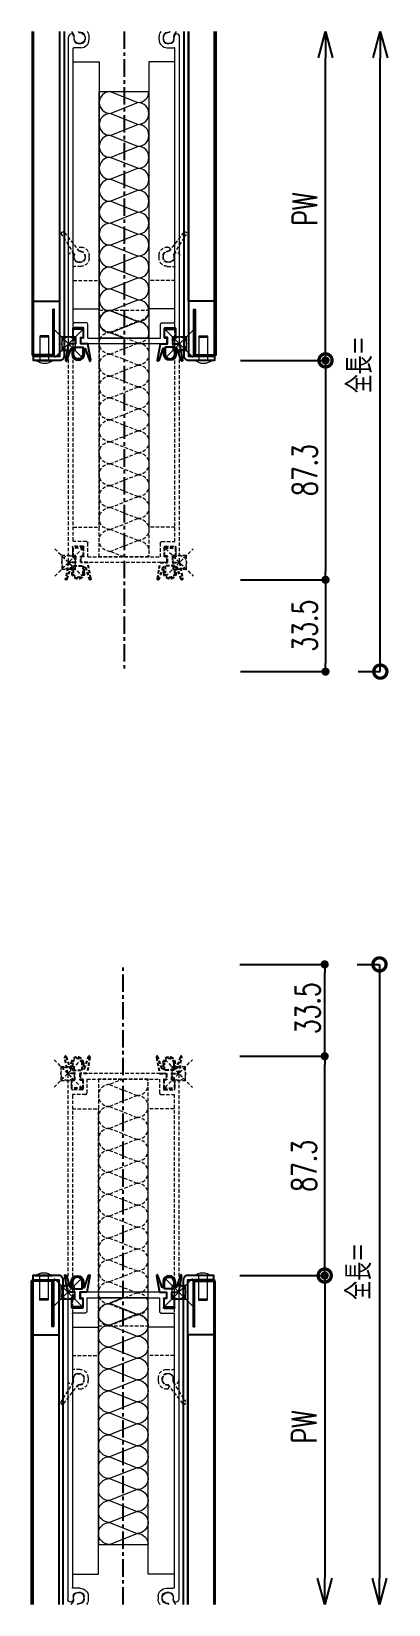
# Model space of a CAD drawing. Extents: x -275225 to 47266, y -41063 to 95295.
# Drawn here: x -222330 to -222200, y -18434 to -17860 of the extents above; entities that cross this region are included whole.
import ezdxf

# ---------------------------------------------------------------- set-up
doc = ezdxf.new("R2010")
doc.units = 0
doc.header["$LTSCALE"] = 0.2
doc.header["$PDMODE"] = 99
doc.header["$PDSIZE"] = 5
doc.linetypes.add('CENTER', pattern=[50.8, 31.75, -6.35, 6.35, -6.35])
doc.linetypes.add('HIDDEN', pattern=[9.525, 6.35, -3.175])
for name, color, linetype in [('_基準', 1, 'CENTER'), ('_製品', 4, 'Continuous'), ('_製品寸法', 9, 'Continuous')]:
    doc.layers.add(name, color=color, linetype=linetype)
doc.styles.add('OKAMURA', font='SIMPLEX.shx', dxfattribs={"width": 0.7, "bigfont": 'BIGFONT.shx'})
doc.dimstyles.new('OKAMURA-003', dxfattribs={"dimscale": 3, "dimtxt": 3, "dimasz": 1, "dimexe": 0, "dimexo": 3, "dimgap": 1, "dimtad": 1, "dimdec": 3, "dimdsep": 46, "dimtxsty": 'OKAMURA', "dimblk1": 'DOT', "dimblk2": 'DOT', "dimsah": 1, "dimcen": 0, "dimclrd": 9, "dimclre": 9, "dimclrt": 3, "dimadec": 0, "dimazin": 0, "dimtfac": 1, "dimtdec": 3, "dimtix": 1, "dimtmove": 2, "dimatfit": 3, "dimldrblk": 'NONE', "dimfxl": 0, "dimtolj": 1, "dimarcsym": 0})

# ---------------------------------------------------------------- blocks, each defined once
blk = doc.blocks.new('_DotSmall')
at = {"color": 0, "linetype": 'ByBlock', "const_width": 0.5}
blk.add_lwpolyline([(-0.0625, 0, 1), (0.0625, 0, 1)], format="xyb", close=True, dxfattribs=at)
blk = doc.blocks.new('_Open30')
at = {"color": 0, "linetype": 'ByBlock', "lineweight": -2}
for p, q in [((-1, 0.268), (0, 0)), ((0, 0), (-1, -0.268)), ((0, 0), (-1, 0))]:
    blk.add_line(p, q, dxfattribs=at)
blk = doc.blocks.new('*D548')
at = {"layer": '_製品寸法', "color": 9, "lineweight": -2, "transparency": 16777216}
for p, q in [((73.5, 113.5), (73.5, 223.9)), ((42.5, 113.5), (73.5, 113.5))]:
    blk.add_line(p, q, dxfattribs=at)
at = {"layer": 'Defpoints', "color": 0, "transparency": 16777216}
for p in [(33.5, 233.5), (73.5, 233.5), (33.5, 113.5)]:
    blk.add_point(p, dxfattribs=at)
at = {"layer": '_製品寸法', "color": 9, "lineweight": -2, "transparency": 16777216, "xscale": 9.600000000000001, "yscale": 9.600000000000001, "zscale": 9.600000000000001}
for name, p, rotation in [('_Open30', (73.5, 233.5), 90), ('_DotSmall', (73.5, 113.5), 270)]:
    blk.add_blockref(name, p, dxfattribs=dict(at, rotation=rotation))
at = {"layer": '_製品寸法', "color": 3, "transparency": 16777216, "insert": (66, 168.7), "char_height": 9, "attachment_point": 5, "rotation": 90, "style": 'OKAMURA'}
blk.add_mtext('\\A1;PW', dxfattribs=at)
blk = doc.blocks.new('_None')
blk = doc.blocks.new('_DOT')
at = {"color": 0, "linetype": 'ByBlock'}
blk.add_line((-0.5, 0), (-1, 0), dxfattribs=at)
at = {"color": 0, "linetype": 'ByBlock', "const_width": 0.5}
blk.add_lwpolyline([(-0.25, 0, 1), (0.25, 0, 1)], format="xyb", close=True, dxfattribs=at)
blk = doc.blocks.new('*D549')
at = {"layer": '_製品寸法', "color": 9, "lineweight": -2, "transparency": 16777216}
for p, q in [((42.5, 113.5), (73.5, 113.5)), ((73.5, 110.5), (73.5, 36.5)), ((42.5, 33.5), (73.5, 33.5))]:
    blk.add_line(p, q, dxfattribs=at)
at = {"layer": 'Defpoints', "color": 0, "transparency": 16777216}
for p in [(33.5, 113.5), (33.5, 33.5), (73.5, 33.5)]:
    blk.add_point(p, dxfattribs=at)
at = {"layer": '_製品寸法', "color": 9, "lineweight": -2, "transparency": 16777216, "xscale": 3, "yscale": 3, "zscale": 3}
for p, rotation in [((73.5, 113.5), 90), ((73.5, 33.5), 270)]:
    blk.add_blockref('_DOT', p, dxfattribs=dict(at, rotation=rotation))
at = {"layer": '_製品寸法', "color": 3, "transparency": 16777216, "insert": (66, 73.5), "char_height": 9, "attachment_point": 5, "rotation": 90, "style": 'OKAMURA'}
blk.add_mtext('\\A1;87.3', dxfattribs=at)
blk = doc.blocks.new('*D550')
at = {"layer": '_製品寸法', "color": 9, "lineweight": -2, "transparency": 16777216}
for p, q in [((42.5, 33.5), (73.5, 33.5)), ((73.5, 30.5), (73.5, 3)), ((42.5, 0), (73.5, 0))]:
    blk.add_line(p, q, dxfattribs=at)
at = {"layer": 'Defpoints', "color": 0, "transparency": 16777216}
for p in [(33.5, 33.5), (33.5, 0), (73.5, 0)]:
    blk.add_point(p, dxfattribs=at)
at = {"layer": '_製品寸法', "color": 9, "lineweight": -2, "transparency": 16777216, "xscale": 3, "yscale": 3, "zscale": 3}
for p, rotation in [((73.5, 33.5), 90), ((73.5, 0), 270)]:
    blk.add_blockref('_DOT', p, dxfattribs=dict(at, rotation=rotation))
at = {"layer": '_製品寸法', "color": 3, "transparency": 16777216, "insert": (66, 16.75), "char_height": 9, "attachment_point": 5, "rotation": 90, "style": 'OKAMURA'}
blk.add_mtext('\\A1;33.5', dxfattribs=at)
blk = doc.blocks.new('P16FILLETHEISYO')
at = {"layer": '_製品', "color": 0, "linetype": 'ByBlock', "lineweight": 15}
for p, q in [((120.31, 43.07), (8.61, 43.07)), ((9.61, 41.07), (8.61, 41.07)), ((12.61, 38.57), (12.61, 41.07)), ((112.71, 41.37), (12.91, 41.37)), ((17.81, 41.37), (17.81, 31.87)), ((107.81, 41.37), (107.81, 31.87)), ((113.01, 36.57), (113.01, 41.07)), ((114.71, 37.77), (114.71, 41.37)), ((115.01, 41.67), (118.31, 41.67)), ((116.01, 41.67), (118.41, 41.67)), ((118.61, 41.47), (118.61, 40.87)), ((118.81, 40.67), (120.31, 40.67)), ((120.61, 40.97), (120.61, 42.77)), ((5.61, 38.82), (5.61, 38.57)), ((7.11, 38.57), (7.11, 38.82)), ((8.61, 37.07), (9.61, 37.07)), ((9.61, 35.57), (8.61, 35.57)), ((11.11, 39.57), (11.11, 38.57)), ((11.11, 39.57), (11.11, 38.57)), ((118.61, 36.07), (113.51, 36.07)), ((118.31, 37.47), (115.01, 37.47)), ((118.41, 37.47), (116.01, 37.47)), ((118.61, 37.67), (118.61, 38.27)), ((118.61, 36.07), (118.61, 9.57)), ((120.31, 38.47), (118.81, 38.47)), ((120.61, 7.47), (120.61, 38.17)), ((17.81, 31.87), (107.81, 31.87)), ((17.81, 13.77), (107.81, 13.77)), ((17.81, 4.27), (17.81, 13.77)), ((107.81, 4.27), (107.81, 13.77)), ((5.61, 6.82), (5.61, 7.07)), ((7.11, 7.07), (7.11, 6.82)), ((9.61, 10.07), (8.61, 10.07)), ((8.61, 8.57), (9.61, 8.57)), ((11.11, 6.07), (11.11, 7.07)), ((11.11, 6.07), (11.11, 7.07)), ((12.61, 7.07), (12.61, 4.57)), ((113.01, 9.07), (113.01, 4.27)), ((118.61, 9.57), (113.51, 9.57)), ((114.71, 7.87), (114.71, 4.27)), ((118.31, 8.17), (115.01, 8.17)), ((118.41, 8.17), (116.01, 8.17)), ((118.61, 7.97), (118.61, 7.37)), ((120.31, 7.17), (118.81, 7.17)), ((9.61, 4.57), (8.61, 4.57)), ((120.31, 2.57), (8.61, 2.57)), ((113.01, 4.27), (12.91, 4.27)), ((115.01, 3.97), (118.31, 3.97)), ((116.01, 3.97), (118.41, 3.97)), ((118.61, 4.17), (118.61, 4.77)), ((118.81, 4.97), (120.31, 4.97)), ((120.61, 4.67), (120.61, 2.87))]:
    blk.add_line(p, q, dxfattribs=at)
at = {"layer": '_製品', "color": 6, "linetype": 'ByBlock', "lineweight": 15}
for p, q in [((28.61, 27.87), (32.61, 17.77)), ((36.61, 27.87), (32.61, 17.77)), ((40.61, 17.77), (36.61, 27.87)), ((44.61, 27.87), (40.61, 17.77)), ((48.61, 17.77), (44.61, 27.87)), ((52.61, 27.87), (48.61, 17.77)), ((56.61, 17.77), (52.61, 27.87)), ((60.61, 27.87), (56.61, 17.77)), ((64.61, 17.77), (60.61, 27.87)), ((68.61, 27.87), (64.61, 17.77)), ((72.61, 17.77), (68.61, 27.87)), ((76.61, 27.87), (72.61, 17.77)), ((80.61, 17.77), (76.61, 27.87)), ((84.61, 27.87), (80.61, 17.77)), ((88.61, 17.77), (84.61, 27.87)), ((92.61, 27.87), (88.61, 17.77)), ((96.61, 17.77), (92.61, 27.87)), ((100.61, 27.87), (96.61, 17.77)), ((104.61, 17.77), (100.61, 27.87)), ((108.61, 27.87), (104.61, 17.77)), ((112.61, 17.77), (108.61, 27.87)), ((116.61, 27.87), (112.61, 17.77)), ((118.61, 22.82), (116.61, 27.87))]:
    blk.add_line(p, q, dxfattribs=at)
at = {"layer": '_製品', "color": 0, "linetype": 'ByBlock', "lineweight": 15}
for points in [[(8.48, 40.98, -0.228898), (8.05, 41.03), (0.94, 45.53, 1), (0.25, 44.55), (6.91, 39.41, -0.228782), (7.11, 39.02, 3.021129)], [(8.48, 4.66, 0.228898), (8.05, 4.6), (0.94, 0.1, -1), (0.25, 1.08), (6.91, 6.23, 0.228782), (7.11, 6.61, -3.021129)]]:
    blk.add_lwpolyline(points, format="xyb", close=True, dxfattribs=at)
at = {"layer": '_製品', "color": 0, "linetype": 'ByBlock'}
for points in [[(120.61, 36.07), (120.61, 38.62), (118.31, 38.62), (118.31, 37.57), (115.31, 37.57), (115.31, 41.57), (118.31, 41.57), (118.31, 40.52), (120.61, 40.52), (120.61, 43.07), (126.56, 44.16, -1.028191), (126.75, 43.66), (122.3, 42.15), (122.3, 41.82), (124.35, 41.82, -1), (124.35, 37.32), (122.3, 37.32), (122.3, 36.99), (126.75, 35.49, -1.028191), (126.56, 34.98), (120.61, 36.07)], [(120.61, 9.56), (120.61, 7.01), (118.31, 7.01), (118.31, 8.06), (115.31, 8.06), (115.31, 4.06), (118.31, 4.06), (118.31, 5.11), (120.61, 5.11), (120.61, 2.56), (126.56, 1.47, 1.028191), (126.75, 1.98), (122.3, 3.48), (122.3, 3.81), (124.35, 3.81, 1), (124.35, 8.31), (122.3, 8.31), (122.3, 8.64), (126.75, 10.15, 1.028191), (126.56, 10.65), (120.61, 9.56)]]:
    blk.add_lwpolyline(points, format="xyb", dxfattribs=at)
for points in [[(124.35, 41.32), (121.8, 41.32), (121.8, 37.82), (124.35, 37.82, 1)], [(124.35, 4.31), (121.8, 4.31), (121.8, 7.81), (124.35, 7.81, -1)]]:
    blk.add_lwpolyline(points, format="xyb", close=True, dxfattribs=at)
at = {"layer": '_製品', "color": 6, "linetype": 'ByBlock', "lineweight": 15}
blk.add_lwpolyline([(28.61, 31.87), (28.61, 13.77), (118.61, 13.77), (118.61, 31.87)], close=True, dxfattribs=at)
at = {"layer": '_製品', "color": 0, "linetype": 'ByBlock', "lineweight": 15}
for centre, radius, start, end in [((8.61, 42.07), 1, 90, 270), ((9.61, 39.57), 1.5, 0, 90), ((12.91, 41.07), 0.3, 89.99999, 180), ((112.71, 41.07), 0.3, 359.99992, 89.99999), ((115.01, 41.37), 0.3, 89.99992, 179.99992), ((118.41, 41.47), 0.2, 359.99992, 89.99992), ((118.81, 40.87), 0.2, 179.99992, 269.99992), ((120.31, 42.77), 0.3, 359.99992, 89.99992), ((120.31, 40.97), 0.3, 269.99992, 359.99992), ((6.36, 38.82), 0.75, 0, 180), ((8.61, 38.57), 3, 180, 270), ((8.61, 38.57), 1.5, 180, 270), ((9.61, 38.57), 3, 270, 0), ((9.61, 38.57), 1.5, 270, 0), ((113.51, 36.57), 0.5, 179.99992, 269.99992), ((115.01, 37.77), 0.3, 179.99992, 269.99992), ((118.41, 37.67), 0.2, 269.99992, 359.99992), ((118.81, 38.27), 0.2, 89.99992, 179.99992), ((120.31, 38.17), 0.3, 359.99992, 89.99992), ((8.61, 7.07), 3, 90, 180), ((6.36, 6.82), 0.75, 180, 0), ((8.61, 7.07), 1.5, 90, 180), ((9.61, 7.07), 3, 0, 90), ((9.61, 7.07), 1.5, 0, 90), ((9.61, 6.07), 1.5, 270, 0), ((113.51, 9.07), 0.5, 90.00008, 180.00008), ((115.01, 7.87), 0.3, 90.00008, 180.00008), ((118.41, 7.97), 0.2, 0.00008, 90.00008), ((118.81, 7.37), 0.2, 180.00008, 270.00008), ((120.31, 7.47), 0.3, 270.00008, 0.00008), ((8.61, 3.57), 1, 90, 270), ((12.91, 4.57), 0.3, 180, 270.00001), ((115.01, 4.27), 0.3, 180.00008, 270.00008), ((118.41, 4.17), 0.2, 270.00008, 0.00008), ((118.81, 4.77), 0.2, 90.00008, 180.00008), ((120.31, 4.67), 0.3, 0.00008, 90.00008), ((120.31, 2.87), 0.3, 270.00008, 0.00008)]:
    blk.add_arc(centre, radius, start, end, dxfattribs=at)
at = {"layer": '_製品', "color": 6, "linetype": 'ByBlock', "lineweight": 15}
for centre, start, end in [((32.61, 27.87), 0, 180), ((40.61, 27.87), 0, 180), ((48.61, 27.87), 0, 180), ((56.61, 27.87), 0, 180), ((64.61, 27.87), 0, 180), ((72.61, 27.87), 0, 180), ((80.61, 27.87), 0, 180), ((88.61, 27.87), 0, 180), ((96.61, 27.87), 0, 180), ((104.61, 27.87), 0, 180), ((112.61, 27.87), 0, 180), ((28.61, 17.77), 270, 0), ((36.61, 17.77), 180, 0), ((44.61, 17.77), 180, 0), ((52.61, 17.77), 180, 0), ((60.61, 17.77), 180, 0), ((68.61, 17.77), 180, 0), ((76.61, 17.77), 180, 0), ((84.61, 17.77), 180, 0), ((92.61, 17.77), 180, 0), ((100.61, 17.77), 180, 0), ((108.61, 17.77), 180, 0), ((116.61, 17.77), 180, 300.00038)]:
    blk.add_arc(centre, 4, start, end, dxfattribs=at)
at = {"layer": '_製品', "color": 0, "linetype": 'ByBlock', "lineweight": 15}
for p in [(120.61, 43.07), (120.61, 2.57)]:
    blk.add_point(p, dxfattribs=at)
blk = doc.blocks.new('A4EGFAGAAGRG ARG AQ ARG')
at = {"color": 0, "linetype": 'ByBlock', "lineweight": 15}
for p, q in [((-27.43, -111), (-30.58, -111)), ((-30.58, -120), (-30.58, -111)), ((-27.43, -111.5), (-30.58, -111.5)), ((27.43, -111), (30.58, -111)), ((27.43, -120), (27.43, -111)), ((27.43, -111.5), (30.58, -111.5)), ((30.58, -120), (30.58, -111))]:
    blk.add_line(p, q, dxfattribs=at)
at = {"color": 0, "linetype": 'ByBlock'}
blk.add_line((-32.1, -120), (-25.9, -120), dxfattribs=at)
for points in [[(-33.5, 0), (-33.5, -117.9, 0.414214), (-33, -118.4), (-26, -118.4, 0.414214), (-25.5, -117.9), (-25.5, -101.4), (-26, -101.4), (-26, -117.9), (-33, -117.9), (-33, 0)], [(-21.9, 0), (-21.9, -118.4, -0.414214), (-23.5, -120), (-33, -120), (-33, -118.4), (-23.5, -118.4), (-23.5, 0)], [(23.5, 0), (23.5, -118.4), (33, -118.4), (33, -120), (23.5, -120, -0.414214), (21.9, -118.4), (21.9, 0)], [(33.5, 0), (33.5, -117.9, -0.414214), (33, -118.4), (26, -118.4, -0.414214), (25.5, -117.9), (25.5, -101.4), (26, -101.4), (26, -117.9), (33, -117.9), (33, 0)]]:
    blk.add_lwpolyline(points, format="xyb", dxfattribs=at)
for points in [[(-33, -98.4), (-23.5, -98.4), (-23.5, 0)], [(33, -98.4), (23.5, -98.4), (23.5, 0)]]:
    blk.add_lwpolyline(points, dxfattribs=at)
at = {"color": 0, "linetype": 'ByBlock', "lineweight": 15}
blk.add_lwpolyline([(-27.43, -120), (-27.43, -111)], dxfattribs=at)
for centre in [(-29, -115.69), (29, -115.69)]:
    blk.add_arc(centre, 5.31, 234.24261, 305.75739, dxfattribs=at)
blk = doc.blocks.new('AEFAEWGF AEF AEF A A GFAG')
at = {"layer": '_製品', "color": 0, "linetype": 'ByBlock', "lineweight": 15}
for p, q in [((-20.25, 0.3), (-20.25, 112)), ((-18.25, 111), (-18.25, 112)), ((-16.75, 109.5), (-15.75, 109.5)), ((-16.75, 109.5), (-15.75, 109.5)), ((-15.75, 113.5), (-16, 113.5)), ((-14.25, 112), (-14.25, 111)), ((-12.75, 111), (-12.75, 112)), ((12.75, 111), (12.75, 112)), ((14.25, 112), (14.25, 111)), ((15.75, 113.5), (16, 113.5)), ((16.75, 109.5), (15.75, 109.5)), ((16.75, 109.5), (15.75, 109.5)), ((18.25, 111), (18.25, 112)), ((20.25, 0.3), (20.25, 112)), ((-18.55, 7.9), (-18.55, 107.7)), ((-15.75, 108), (-18.25, 108)), ((15.75, 108), (18.25, 108)), ((18.55, 7.6), (18.55, 107.7)), ((-18.55, 102.8), (-9.05, 102.8)), ((-9.05, 102.8), (-9.05, 12.8)), ((9.05, 102.8), (9.05, 12.8)), ((18.55, 102.8), (9.05, 102.8)), ((-18.55, 12.8), (-9.05, 12.8)), ((18.55, 12.8), (9.05, 12.8)), ((-14.95, 5.9), (-18.55, 5.9)), ((-13.75, 7.6), (-18.25, 7.6)), ((-13.25, 2), (-13.25, 7.1)), ((13.25, 2), (13.25, 7.1)), ((13.75, 7.6), (18.55, 7.6)), ((14.95, 5.9), (18.55, 5.9)), ((-18.85, 5.6), (-18.85, 2.3)), ((-18.85, 4.6), (-18.85, 2.2)), ((-18.65, 2), (-18.05, 2)), ((-17.85, 1.8), (-17.85, 0.3)), ((-15.65, 0.3), (-15.65, 1.8)), ((-14.85, 2), (-15.45, 2)), ((15.35, 0), (-15.35, 0)), ((-14.65, 2.3), (-14.65, 5.6)), ((-14.65, 2.2), (-14.65, 4.6)), ((-13.25, 2), (13.25, 2)), ((14.65, 2.3), (14.65, 5.6)), ((14.65, 2.2), (14.65, 4.6)), ((14.85, 2), (15.45, 2)), ((15.65, 0.3), (15.65, 1.8)), ((17.85, 1.8), (17.85, 0.3)), ((18.65, 2), (18.05, 2)), ((18.85, 5.6), (18.85, 2.3)), ((18.85, 4.6), (18.85, 2.2)), ((-18.15, 0), (-19.95, 0)), ((18.15, 0), (19.95, 0))]:
    blk.add_line(p, q, dxfattribs=at)
at = {"layer": '_製品', "color": 6, "linetype": 'ByBlock', "lineweight": 15}
for p, q in [((-5.05, 92), (5.05, 88)), ((-5.05, 84), (5.05, 88)), ((5.05, 80), (-5.05, 84)), ((-5.05, 76), (5.05, 80)), ((5.05, 72), (-5.05, 76)), ((-5.05, 68), (5.05, 72)), ((5.05, 64), (-5.05, 68)), ((-5.05, 60), (5.05, 64)), ((5.05, 56), (-5.05, 60)), ((-5.05, 52), (5.05, 56)), ((5.05, 48), (-5.05, 52)), ((-5.05, 44), (5.05, 48)), ((5.05, 40), (-5.05, 44)), ((-5.05, 36), (5.05, 40)), ((5.05, 32), (-5.05, 36)), ((-5.05, 28), (5.05, 32)), ((5.05, 24), (-5.05, 28)), ((-5.05, 20), (5.05, 24)), ((5.05, 16), (-5.05, 20)), ((-5.05, 12), (5.05, 16)), ((5.05, 8), (-5.05, 12)), ((-5.05, 4), (5.05, 8)), ((0, 2), (-5.05, 4))]:
    blk.add_line(p, q, dxfattribs=at)
at = {"layer": '_製品', "color": 0, "linetype": 'ByBlock', "lineweight": 15}
for points in [[(-16.76, 113.92), (-16.59, 113.7, 0.228782), (-16.2, 113.5, -3.021129), (-18.16, 112.13, 0.228898), (-18.21, 112.56), (-19.08, 113.92)], [(16.76, 113.92), (16.59, 113.7, -0.228782), (16.2, 113.5, 3.021129), (18.16, 112.13, -0.228898), (18.22, 112.56), (19.08, 113.92)]]:
    blk.add_lwpolyline(points, format="xyb", dxfattribs=at)
at = {"layer": '_製品', "color": 6, "linetype": 'ByBlock', "lineweight": 15}
blk.add_lwpolyline([(-9.05, 92), (9.05, 92), (9.05, 2), (-9.05, 2)], close=True, dxfattribs=at)
at = {"layer": '_製品', "color": 0, "linetype": 'ByBlock'}
for points in [[(-13.25, 0), (-15.8, 0), (-15.8, 2.3), (-14.75, 2.3), (-14.75, 5.3), (-18.75, 5.3), (-18.75, 2.3), (-17.7, 2.3), (-17.7, 0), (-20.25, 0), (-21.34, -5.95, 1.028191), (-20.84, -6.14), (-19.33, -1.69), (-19, -1.69), (-19, -3.74, 1), (-14.5, -3.74), (-14.5, -1.69), (-14.18, -1.69), (-12.67, -6.14, 1.028191), (-12.16, -5.95), (-13.25, 0)], [(13.25, 0), (15.8, 0), (15.8, 2.3), (14.75, 2.3), (14.75, 5.3), (18.75, 5.3), (18.75, 2.3), (17.7, 2.3), (17.7, 0), (20.25, 0), (21.34, -5.95, -1.028191), (20.84, -6.14), (19.33, -1.69), (19, -1.69), (19, -3.74, -1), (14.5, -3.74), (14.5, -1.69), (14.18, -1.69), (12.67, -6.14, -1.028191), (12.16, -5.95), (13.25, 0)]]:
    blk.add_lwpolyline(points, format="xyb", dxfattribs=at)
for points in [[(-18.5, -3.74), (-18.5, -1.19), (-15, -1.19), (-15, -3.74, -1)], [(18.5, -3.74), (18.5, -1.19), (15, -1.19), (15, -3.74, 1)]]:
    blk.add_lwpolyline(points, format="xyb", close=True, dxfattribs=at)
at = {"layer": '_製品', "color": 0, "linetype": 'ByBlock', "lineweight": 15}
for centre, radius, start, end in [((-19.25, 112), 1, 0, 180), ((-16.75, 111), 1.5, 180, 270), ((-16, 114.25), 0.75, 205.792, 270), ((-15.75, 112), 1.5, 0, 90), ((-15.75, 111), 3, 270, 0), ((-15.75, 111), 1.5, 270, 0), ((-15.75, 112), 3, 0, 39.88312), ((15.75, 112), 3, 140.11688, 180), ((15.75, 111), 3, 180, 270), ((15.75, 112), 1.5, 90, 180), ((15.75, 111), 1.5, 180, 270), ((16, 114.25), 0.75, 270, 334.208), ((16.75, 111), 1.5, 270, 0), ((19.25, 112), 1, 0, 180), ((-18.25, 107.7), 0.3, 90, 180.00001), ((18.25, 107.7), 0.3, 359.99999, 90), ((-18.55, 5.6), 0.3, 90.00008, 180.00008), ((-18.25, 7.9), 0.3, 180.00001, 270.00008), ((-14.95, 5.6), 0.3, 0.00008, 90.00008), ((-13.75, 7.1), 0.5, 0.00008, 90.00008), ((13.75, 7.1), 0.5, 89.99992, 179.99992), ((14.95, 5.6), 0.3, 89.99992, 179.99992), ((18.55, 5.6), 0.3, 359.99992, 89.99992), ((-19.95, 0.3), 0.3, 180.00008, 270.00008), ((-18.65, 2.2), 0.2, 180.00008, 270.00008), ((-18.15, 0.3), 0.3, 270.00008, 0.00008), ((-18.05, 1.8), 0.2, 0.00008, 90.00008), ((-15.45, 1.8), 0.2, 90.00008, 180.00008), ((-15.35, 0.3), 0.3, 180.00008, 270.00008), ((-14.85, 2.2), 0.2, 270.00008, 0.00008), ((14.85, 2.2), 0.2, 179.99992, 269.99992), ((15.35, 0.3), 0.3, 269.99992, 359.99992), ((15.45, 1.8), 0.2, 359.99992, 89.99992), ((18.05, 1.8), 0.2, 89.99992, 179.99992), ((18.15, 0.3), 0.3, 179.99992, 269.99992), ((18.65, 2.2), 0.2, 269.99992, 359.99992), ((19.95, 0.3), 0.3, 269.99992, 359.99992)]:
    blk.add_arc(centre, radius, start, end, dxfattribs=at)
at = {"layer": '_製品', "color": 6, "linetype": 'ByBlock', "lineweight": 15}
for centre, start, end in [((-5.05, 88), 90, 270), ((5.05, 92), 270, 0), ((5.05, 84), 270, 90), ((-5.05, 80), 90, 270), ((-5.05, 72), 90, 270), ((5.05, 76), 270, 90), ((5.05, 68), 270, 90), ((-5.05, 64), 90, 270), ((5.05, 60), 270, 90), ((-5.05, 56), 90, 270), ((-5.05, 48), 90, 270), ((5.05, 52), 270, 90), ((5.05, 44), 270, 90), ((-5.05, 40), 90, 270), ((-5.05, 32), 90, 270), ((5.05, 36), 270, 90), ((5.05, 28), 270, 90), ((-5.05, 24), 90, 270), ((5.05, 20), 270, 90), ((-5.05, 16), 90, 270), ((-5.05, 8), 90, 270), ((5.05, 12), 270, 90), ((5.05, 4), 329.99962, 90)]:
    blk.add_arc(centre, 4, start, end, dxfattribs=at)
at = {"layer": '_製品', "color": 0, "linetype": 'ByBlock', "lineweight": 15}
for p in [(-20.25, 0), (20.25, 0)]:
    blk.add_point(p, dxfattribs=at)
blk = doc.blocks.new('*D551')
at = {"layer": '_製品寸法', "color": 9, "lineweight": -2, "transparency": 16777216}
for p, q in [((93.5, 0), (93.5, 223.9)), ((85.36, 0), (93.5, 0))]:
    blk.add_line(p, q, dxfattribs=at)
at = {"layer": 'Defpoints', "color": 0, "transparency": 16777216}
for p in [(33.5, 233.5), (93.5, 233.5), (76.36, 0)]:
    blk.add_point(p, dxfattribs=at)
at = {"layer": '_製品寸法', "color": 9, "lineweight": -2, "transparency": 16777216, "xscale": 9.600000000000001, "yscale": 9.600000000000001, "zscale": 9.600000000000001}
for name, p, rotation in [('_Open30', (93.5, 233.5), 90), ('_DotSmall', (93.5, 0), 270)]:
    blk.add_blockref(name, p, dxfattribs=dict(at, rotation=rotation))
at = {"layer": '_製品寸法', "color": 3, "transparency": 16777216, "insert": (86, 111.95), "char_height": 9, "attachment_point": 5, "rotation": 90, "style": 'OKAMURA'}
blk.add_mtext('\\A1;全長＝', dxfattribs=at)
blk = doc.blocks.new('*D557')
at = {"layer": '_製品寸法', "color": 9, "lineweight": -2, "transparency": 16777216}
for p, q in [((42.5, -113.5), (73.5, -113.5)), ((73.5, -113.5), (73.5, -223.9))]:
    blk.add_line(p, q, dxfattribs=at)
at = {"layer": 'Defpoints', "color": 0, "transparency": 16777216}
for p in [(33.5, -113.5), (33.5, -233.5), (73.5, -233.5)]:
    blk.add_point(p, dxfattribs=at)
at = {"layer": '_製品寸法', "color": 9, "lineweight": -2, "transparency": 16777216, "xscale": 9.600000000000001, "yscale": 9.600000000000001, "zscale": 9.600000000000001}
for name, p, rotation in [('_DotSmall', (73.5, -113.5), 90), ('_Open30', (73.5, -233.5), 270)]:
    blk.add_blockref(name, p, dxfattribs=dict(at, rotation=rotation))
at = {"layer": '_製品寸法', "color": 3, "transparency": 16777216, "insert": (66, -168.7), "char_height": 9, "attachment_point": 5, "rotation": 90, "style": 'OKAMURA'}
blk.add_mtext('\\A1;PW', dxfattribs=at)
blk = doc.blocks.new('*D558')
at = {"layer": '_製品寸法', "color": 9, "lineweight": -2, "transparency": 16777216}
for p, q in [((42.5, -33.5), (73.5, -33.5)), ((73.5, -110.5), (73.5, -36.5)), ((42.5, -113.5), (73.5, -113.5))]:
    blk.add_line(p, q, dxfattribs=at)
at = {"layer": 'Defpoints', "color": 0, "transparency": 16777216}
for p in [(33.5, -33.5), (73.5, -33.5), (33.5, -113.5)]:
    blk.add_point(p, dxfattribs=at)
at = {"layer": '_製品寸法', "color": 9, "lineweight": -2, "transparency": 16777216, "xscale": 3, "yscale": 3, "zscale": 3}
for p, rotation in [((73.5, -33.5), 90), ((73.5, -113.5), 270)]:
    blk.add_blockref('_DOT', p, dxfattribs=dict(at, rotation=rotation))
at = {"layer": '_製品寸法', "color": 3, "transparency": 16777216, "insert": (66, -73.5), "char_height": 9, "attachment_point": 5, "rotation": 90, "style": 'OKAMURA'}
blk.add_mtext('\\A1;87.3', dxfattribs=at)
blk = doc.blocks.new('*D559')
at = {"layer": '_製品寸法', "color": 9, "lineweight": -2, "transparency": 16777216}
for p, q in [((42.5, 0), (73.5, 0)), ((73.5, -30.5), (73.5, -3)), ((42.5, -33.5), (73.5, -33.5))]:
    blk.add_line(p, q, dxfattribs=at)
at = {"layer": 'Defpoints', "color": 0, "transparency": 16777216}
for p in [(33.5, 0), (73.5, 0), (33.5, -33.5)]:
    blk.add_point(p, dxfattribs=at)
at = {"layer": '_製品寸法', "color": 9, "lineweight": -2, "transparency": 16777216, "xscale": 3, "yscale": 3, "zscale": 3}
for p, rotation in [((73.5, 0), 90), ((73.5, -33.5), 270)]:
    blk.add_blockref('_DOT', p, dxfattribs=dict(at, rotation=rotation))
at = {"layer": '_製品寸法', "color": 3, "transparency": 16777216, "insert": (67.29, -16.01), "char_height": 9, "attachment_point": 5, "rotation": 90, "style": 'OKAMURA'}
blk.add_mtext('\\A1;33.5', dxfattribs=at)
blk = doc.blocks.new('*D560')
at = {"layer": '_製品寸法', "color": 9, "lineweight": -2, "transparency": 16777216}
for p, q in [((85.36, 0), (93.5, 0)), ((93.5, 0), (93.5, -223.9))]:
    blk.add_line(p, q, dxfattribs=at)
at = {"layer": 'Defpoints', "color": 0, "transparency": 16777216}
for p in [(76.36, 0), (33.5, -233.5), (93.5, -233.5)]:
    blk.add_point(p, dxfattribs=at)
at = {"layer": '_製品寸法', "color": 9, "lineweight": -2, "transparency": 16777216, "xscale": 9.600000000000001, "yscale": 9.600000000000001, "zscale": 9.600000000000001}
for name, p, rotation in [('_DotSmall', (93.5, 0), 90), ('_Open30', (93.5, -233.5), 270)]:
    blk.add_blockref(name, p, dxfattribs=dict(at, rotation=rotation))
at = {"layer": '_製品寸法', "color": 3, "transparency": 16777216, "insert": (86, -111.95), "char_height": 9, "attachment_point": 5, "rotation": 90, "style": 'OKAMURA'}
blk.add_mtext('\\A1;全長＝', dxfattribs=at)
blk = doc.blocks.new('*U547')
at = {"layer": '_基準'}
blk.add_line((0, 233.5), (0, 0), dxfattribs=at)
at = {"layer": '_製品'}
for name, p in [('A4EGFAGAAGRG ARG AQ ARG', (0, 233.5)), ('AEFAEWGF AEF AEF A A GFAG', (-0.0002, 119.5764))]:
    blk.add_blockref(name, p, dxfattribs=at)
at = {"layer": '_製品', "color": 6, "linetype": 'HIDDEN', "xscale": -1, "rotation": 90}
blk.add_blockref('P16FILLETHEISYO', (22.817, 160.4334), dxfattribs=at)
at = {"layer": '_製品寸法'}
for base, p1, text, picture, middle in [((73.5002, 233.5), (33.5002, 113.5), 'PW', '*D548', (66.0002, 168.7)), ((93.5002, 233.5), (76.3613, 0), '全長＝', '*D551', (86.0002, 111.95))]:
    dim = blk.add_linear_dim(base=base, p1=p1, p2=(33.5, 233.5), angle=90, text=text, dimstyle='OKAMURA-003', override={"dimasz": 3.2, "dimblk1": 'DotSmall', "dimblk2": 'Open30', "dimse2": 1}, dxfattribs=at)
    dim.commit()
    dim.dimension.update_dxf_attribs({"geometry": picture, "text_midpoint": middle})
dim = blk.add_linear_dim(base=(73.5002, 33.5), p1=(33.5002, 113.5), p2=(33.5002, 33.5), angle=90, text='87.3', dimstyle='OKAMURA-003', dxfattribs=at)
dim.commit()
dim.dimension.update_dxf_attribs({"geometry": '*D549', "text_midpoint": (66.0002, 73.5)})
dim = blk.add_linear_dim(base=(73.5002, 0), p1=(33.5002, 33.5), p2=(33.5002, 0), angle=90, dimstyle='OKAMURA-003', override={"dimtmove": 1}, dxfattribs=at)
dim.commit()
dim.dimension.update_dxf_attribs({"geometry": '*D550', "text_midpoint": (73.5002, 16.75), "dimtype": 160})
blk = doc.blocks.new('*U556')
at = {"layer": '_基準'}
blk.add_line((0, -233.5), (0, 0), dxfattribs=at)
at = {"layer": '_製品', "color": 6, "linetype": 'HIDDEN', "rotation": 90.00000000000001}
blk.add_blockref('P16FILLETHEISYO', (22.817, -160.4334), dxfattribs=at)
at = {"layer": '_製品', "xscale": -1, "rotation": 180}
for name, p in [('A4EGFAGAAGRG ARG AQ ARG', (0, -233.5)), ('AEFAEWGF AEF AEF A A GFAG', (-0.0002, -119.5764))]:
    blk.add_blockref(name, p, dxfattribs=at)
at = {"layer": '_製品寸法'}
for base, p1, angle, text, picture, middle in [((93.5002, -233.5), (76.3613, 0), 90, '全長＝', '*D560', (86.0002, -111.95)), ((73.5002, -233.5), (33.5002, -113.5), 270, 'PW', '*D557', (66.0002, -168.7))]:
    dim = blk.add_linear_dim(base=base, p1=p1, p2=(33.5, -233.5), angle=angle, text=text, dimstyle='OKAMURA-003', override={"dimasz": 3.2, "dimblk1": 'DotSmall', "dimblk2": 'Open30', "dimse2": 1}, dxfattribs=at)
    dim.commit()
    dim.dimension.update_dxf_attribs({"geometry": picture, "text_midpoint": middle})
dim = blk.add_linear_dim(base=(73.5002, 0), p1=(33.5002, -33.5), p2=(33.5002, 0), angle=270, dimstyle='OKAMURA-003', override={"dimtmove": 1}, dxfattribs=at)
dim.commit()
dim.dimension.update_dxf_attribs({"geometry": '*D559', "text_midpoint": (74.7863, -16.0098), "dimtype": 160})
dim = blk.add_linear_dim(base=(73.5002, -33.5), p1=(33.5002, -113.5), p2=(33.5002, -33.5), angle=270, text='87.3', dimstyle='OKAMURA-003', dxfattribs=at)
dim.commit()
dim.dimension.update_dxf_attribs({"geometry": '*D558', "text_midpoint": (66.0002, -73.5)})

msp = doc.modelspace()

# ---------------------------------------------------------------- block references
for name, p in [('*U547', (-222296.062, -18093.867)), ('*U556', (-222296.3588, -18200.6729))]:
    msp.add_blockref(name, p)

doc.saveas('drawing.dxf')
